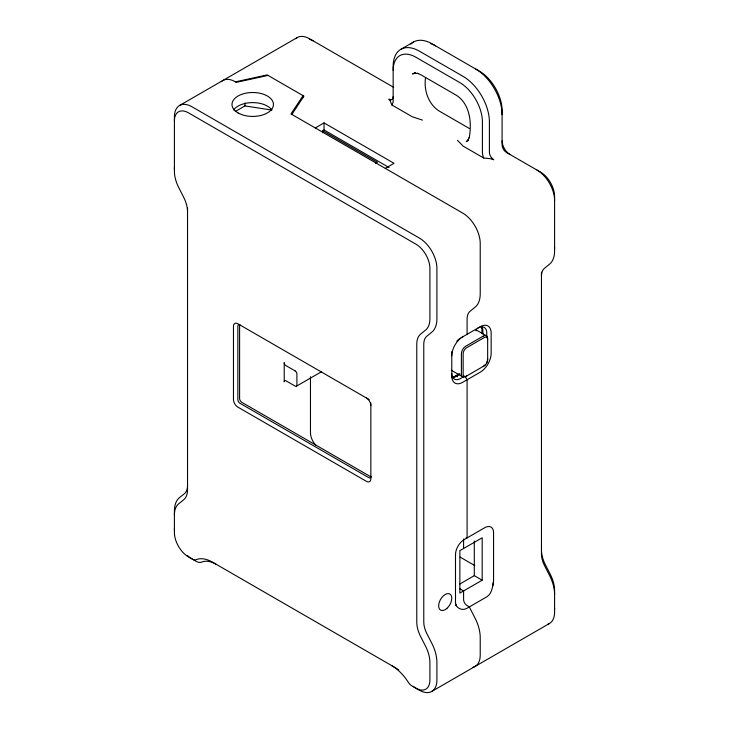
<?xml version="1.0" encoding="UTF-8"?>
<svg xmlns="http://www.w3.org/2000/svg" width="729" height="729" viewBox="0 0 729 729"><rect width="100%" height="100%" fill="white"/><g stroke="black" fill="none" stroke-linecap="round" stroke-linejoin="round"><path stroke-width="1.09" d="M456.081 605.298C457.894 608.997 462.924 610.565 466.514 608.542L487.081 596.668C491.938 593.442 492.421 587.064 493.451 581.851A12.375 7.144 -60 0 0 493.56 580.202L493.56 532.717A12.375 7.144 -60 0 0 484.812 527.668L464.245 539.542A12.375 7.144 -60 0 0 455.497 554.696L455.497 602.181A12.375 7.144 -60 0 0 455.607 603.703L456.163 605.662L455.607 603.703M493.451 581.851L492.64 586.581M291.873 114.444L303.911 96.128L267.16 74.914L235.44 81.858M179.534 105.514L297.222 37.571M235.312 111.482L244.953 105.915L271.707 110.061M400.841 49.335L413.534 42.009M315.283 127.958L324.031 122.9L394.034 163.314L385.276 168.372M415.102 72.636L412.568 73.975L415.302 73.137L414.664 73.155L417.899 73.474L417.362 73.301L420.925 74.814L455.917 95.016C469.795 103.454 472.073 122.317 469.212 137.863L469.33 137.298L467.991 140.26L468.328 139.722L466.232 141.672L468.656 140.15M322.719 132.751L322.719 130.737L324.031 129.972L389.104 167.542M375.544 163.378L377.403 162.303L322.719 130.737M296.393 386.215L321.671 371.626M461.402 337.6L480.22 326.738A15.464 8.93 -60 0 1 491.155 333.053L491.155 353.255A15.464 8.93 -60 0 1 480.22 372.2L462.715 382.306A15.464 8.93 -60 0 1 451.78 375.991L451.78 353.255A12.375 7.144 -60 0 1 451.916 351.424M452.764 377.44L459.361 373.631M460.09 374.223L456.591 376.246A12.375 7.144 -60 0 1 452.217 377.412M464.027 376.501L460.528 378.515A12.375 7.144 -60 0 1 451.78 373.467M459.635 584.139L474.306 575.655L482.188 580.202L482.188 537.774L459.871 550.65L459.871 593.087L482.188 580.202M431.778 691.429L549.466 623.486M268.035 75.415L236.314 82.368L235.221 81.73A24.75 14.288 60 0 0 221.343 81.621M390.972 99.745L388.785 99.162L389.815 99.937L390.972 99.745A6.187 3.572 60 0 0 393.159 96.638M457.466 140.333L463.161 146.146L483.728 158.02L490.59 158.712L493.779 159.779L491.592 157.838A6.187 3.572 60 0 1 489.405 152.206L489.405 121.889A37.124 21.433 60 0 0 463.152 76.427L419.403 51.167A37.124 21.433 60 0 0 393.159 66.321L393.159 100.675A11.135 6.433 60 0 1 391.828 104.958L412.395 116.831L422.465 120.121M469.467 128.532L439.323 111.136C428.606 104.502 423.595 90.323 425.563 77.547M393.651 87.325L309.597 38.792A24.75 14.288 60 0 0 295.71 38.683M475.946 329.754L486.371 335.777M451.306 370.232L462.687 376.802M455.716 375.736L457.466 376.747M460.099 557.102L474.798 565.586M459.653 588.668L463.589 590.937L463.589 599.53A4.948 2.861 60 0 0 467.089 605.589L469.367 606.902A18.562 10.716 60 0 0 470.159 608.578L475.098 618.228A30.937 17.861 60 0 1 480.22 637.419L480.22 655.098A24.75 14.288 60 0 1 472.438 667.409M395.291 667.691L212.531 562.177A35.885 20.722 60 0 0 195.955 559.726A7.427 4.283 60 0 1 192.52 559.216M389.815 99.937L391.828 104.958M491.592 157.838L492.43 159.186M465.448 376.939L467.089 379.782L467.089 537.902A4.948 2.861 60 0 0 466.186 537.51M541.465 272.181L541.465 554.131A18.562 10.716 60 0 0 544.536 565.64L549.475 575.29A30.937 17.861 60 0 1 554.587 594.481M486.781 337.545L486.781 333.053A12.375 7.144 -60 0 0 478.024 328.004M482.844 334.146L482.844 330.775A12.375 7.144 -60 0 0 481.669 326.401M481.969 327.749L481.969 333.363M474.306 541.046L474.306 575.655M467.089 334.319L467.089 319.156A18.562 10.716 60 0 1 470.123 311.219L475.162 307.128A30.937 17.861 60 0 0 480.22 293.905L480.22 243.386A24.75 14.288 60 0 0 462.715 213.078L290.999 113.934L303.036 95.627L303.036 97.65M463.589 548.509L463.589 539.916A4.948 2.861 60 0 1 463.708 538.941M370.842 403.064L370.842 478.844A6.187 3.572 60 0 1 366.468 481.368L237.845 407.11A6.187 3.572 60 0 1 233.471 399.538L233.471 326.282A6.187 3.572 60 0 1 237.845 323.758L368.655 399.282A3.089 1.786 60 0 1 369.22 399.692M324.031 122.9L324.031 129.972M310.472 376.747L310.472 432.826A12.375 7.144 60 0 0 316.122 445.547M244.953 102.889L244.953 105.915M187.535 207.774L187.535 489.724A23.51 13.578 60 0 1 183.644 499.812L178.714 503.757A25.989 14.999 60 0 0 174.413 514.911M481.769 326.601A14.234 8.219 -60 0 1 481.969 328.761M454.404 376.501A14.234 8.219 -60 0 1 452.445 377.403M475.691 329.854A6.187 3.572 -60 0 1 476.128 330.82M487.655 339.623A4.948 2.861 -60 0 0 484.156 337.6L466.651 347.706A4.948 2.861 -60 0 0 463.152 353.765L463.152 373.968A4.948 2.861 -60 0 0 466.651 375.991M487.655 358.814A6.187 3.572 -60 0 1 486.371 363.124M485.468 364.454A6.187 3.572 -60 0 1 483.281 366.395M453.529 377.002A15.464 8.93 -60 0 1 452.098 377.722M541.465 276.218A18.562 10.716 60 0 1 544.49 268.281L549.538 264.19A30.937 17.861 60 0 0 554.587 250.967L554.587 196.402A19.801 11.427 60 0 0 540.59 172.153L506.464 152.452A6.187 3.572 60 0 1 502.09 144.88L502.09 110.526A32.176 18.571 60 0 0 479.336 71.123L432.087 43.849A37.124 21.433 60 0 0 410.855 44.077M541.465 550.085A23.51 13.578 60 0 0 545.356 564.674L550.286 574.315A25.989 14.999 60 0 1 554.587 590.435L554.587 612.16A24.75 14.288 60 0 1 547.743 624.234M509.963 154.475A11.135 6.433 60 0 1 502.09 140.834M554.587 246.921A25.989 14.999 60 0 1 554.514 248.835M554.587 608.114A19.801 11.427 60 0 1 554.468 610.155M309.47 39.275A19.801 11.427 60 0 1 313.096 40.815M430.666 43.64A32.176 18.571 60 0 1 435.596 45.863M483.728 158.02A11.135 6.433 60 0 1 482.407 152.206L482.407 121.889A32.176 18.571 60 0 0 459.653 82.486L415.904 57.236A32.176 18.571 60 0 0 393.159 70.367M475.837 69.1A37.124 21.433 60 0 1 502.09 114.571M537.091 170.139A24.75 14.288 60 0 1 554.587 200.448M396.148 668.211A30.937 17.861 60 0 1 398.736 670.006M216.03 564.2A30.937 17.861 60 0 0 201.742 562.086A12.375 7.144 60 0 1 196.019 561.239L188.41 556.847A19.801 11.427 60 0 1 174.413 532.598L174.413 510.874A30.937 17.861 60 0 1 179.525 497.588L184.464 493.651A18.562 10.716 60 0 0 187.535 485.678M174.413 120.886A19.801 11.427 60 0 1 188.41 112.804L415.904 244.142A19.801 11.427 60 0 1 429.9 268.39L429.9 318.91A25.989 14.999 60 0 1 425.663 330.018L420.615 334.11A23.51 13.578 60 0 0 416.778 344.17L416.778 622.074A23.51 13.578 60 0 0 420.669 636.654L425.608 646.304A25.989 14.999 60 0 1 429.9 662.424L429.9 680.102A19.801 11.427 60 0 1 415.904 688.185M187.535 211.811A23.51 13.578 60 0 0 183.699 197.322L178.66 187.408A25.989 14.999 60 0 1 174.413 171.397L174.413 116.84A24.75 14.288 60 0 1 191.909 106.735L419.403 238.082A24.75 14.288 60 0 1 436.908 268.39L436.908 318.91A30.937 17.861 60 0 1 431.85 332.132L426.811 336.233A18.562 10.716 60 0 0 423.777 344.17L423.777 622.074A18.562 10.716 60 0 0 426.848 633.592L431.787 643.233A30.937 17.861 60 0 1 436.908 662.424L436.908 680.102A24.75 14.288 60 0 1 419.403 690.208L411.794 685.807A7.427 4.283 60 0 1 408.368 682.362A35.885 20.722 60 0 0 391.792 665.677M366.468 398.016A6.187 3.572 60 0 1 370.842 405.597M240.032 325.025A3.089 1.786 60 0 0 237.845 326.282L237.845 399.538A3.089 1.786 60 0 0 240.032 403.319L368.655 477.577A3.089 1.786 60 0 0 370.842 476.319M239.668 324.66A3.089 1.786 60 0 0 239.595 325.271L239.595 398.526A3.089 1.786 60 0 0 241.782 402.308L370.405 476.575A3.089 1.786 60 0 0 371.498 476.866M233.572 109.988A20.731 11.965 0 0 1 252.726 102.607A20.731 11.965 0 0 1 271.871 109.988M174.477 169.338A30.937 17.861 60 0 1 174.413 167.36M191.909 558.861A24.75 14.288 60 0 1 187.38 555.562M174.504 530.721A24.75 14.288 60 0 1 174.413 528.552M451.78 355.788A15.464 8.93 -60 0 1 462.715 336.844M456.828 341.19A12.375 7.144 -60 0 1 460.528 338.101M415.293 687.83A12.375 7.144 60 0 1 413.234 686.363M483.281 336.087L465.776 346.184A6.187 3.572 -60 0 0 461.402 353.765L461.402 373.968A6.187 3.572 -60 0 0 465.776 376.492L484.156 365.885A4.948 2.861 -60 0 0 487.655 359.825L487.655 338.611A6.187 3.572 -60 0 0 483.281 336.087M295.163 370.943L285.968 365.639A2.479 1.431 60 0 1 284.219 362.605L284.219 381.805A2.479 1.431 60 0 1 285.968 380.793L295.163 386.097A2.479 1.431 60 0 0 296.913 385.085L296.913 373.977A2.479 1.431 60 0 0 295.163 370.943M238.064 112.931A20.731 11.965 0 0 0 272.746 107.564A20.731 11.965 0 0 0 247.359 92.911A20.731 11.965 0 0 0 238.064 112.931M446.913 608.396A9.277 5.358 -60 0 0 449.857 594.017A9.277 5.358 -60 0 0 438.876 603.749A9.277 5.358 -60 0 0 446.913 608.396"/></g></svg>
